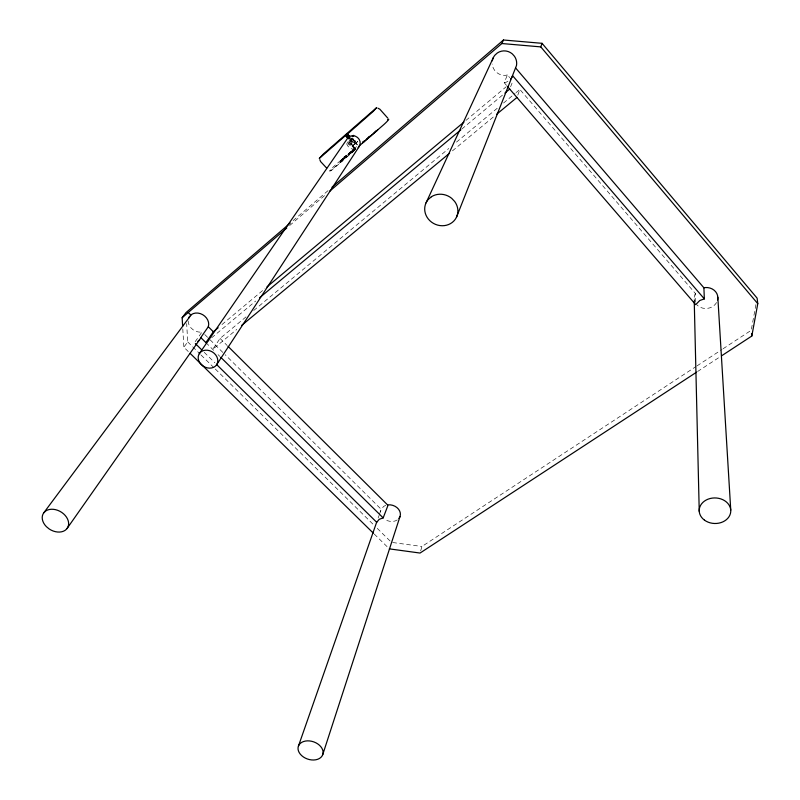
<?xml version="1.0" encoding="UTF-8"?>
<svg xmlns="http://www.w3.org/2000/svg" width="800" height="800" viewBox="0 0 800 800"><rect width="100%" height="100%" fill="white"/><g stroke="black" fill="none" stroke-linecap="round" stroke-linejoin="round"><path stroke-width="0.6" stroke-dasharray="4 3" d="M342.87 160.59C332.88 168.33 357.87 144.96 355.66 148.92M340.51 162.25C340.22 159.54 349.91 153.08 344.59 158.26C336.41 166.07 343.31 155.39 346.57 155.91M751.43 329.11L756.02 304.1M420.67 550.86L421.94 546.49L695.98 366.56M352.88 151.14L355.12 148.3L355.9 148.3M378.12 518.01L379.18 515.24M379.35 514.48L381.24 509.35L225.15 354.71M517.78 95.17L519.88 89.45L695.42 293.53L695.68 303.42M510.59 86.83L512.79 81.21M352.08 151.97L340.57 161.66L341.07 160.68M506.57 85.44L504.22 82.71L507.4 74.95L509.71 77.63M355.29 148.28L351.24 152.6L349.36 154L348.9 153.63L354.66 148.22L353.66 150.37M354.96 148.93L354.36 149.7M354.69 148.3L348.9 153.63M340.82 161.3L344.56 157.28M350.48 139.06A3.58 1.33 49.7 0 0 350.95 140.54L351.54 141.48A3.58 1.33 49.7 0 0 353.03 143.11L353.86 143.71A3.58 1.33 49.7 0 0 355.42 143.84L357.74 141.34M347.47 141.93A3.58 1.34 49.7 0 0 349.74 145.52A3.58 1.34 49.7 0 0 352.4 146.47L354.51 144.09L349.71 138.85M355.42 143.84L357.78 141.24M352.4 146.47L352.96 145.63L349.14 141.33M246.01 316.89L220.06 338.44L212.72 349.35L236.78 329.42M348.89 139.56L350.01 140.79L351.91 138.98L350.94 137.84M350.01 140.79L351.91 138.98L350.4 140.39L349.39 139.29M195.15 341.7L202.09 331.87L200.77 332.11A10.82 8.95 33.6 0 1 193.03 329.71L190.96 327.83A10.82 8.95 33.6 0 1 188.16 320.66M188.32 351.6L183.88 347.23L187.71 341.88L186.66 323.56M695.42 293.53L695.38 293.59A11.85 10.48 -5 0 0 694.51 300.73M341.01 160.82L343.81 157.97M355.07 149.63L351.48 153.13M341.54 160.22L342.21 159.51M348.83 141.31A3.57 1.33 49.7 0 0 349.17 142.1L349.76 143.04A3.57 1.33 49.7 0 0 351.25 144.66L353.29 145.61L355.85 149.92L352.25 146.43L353.65 145.38M352.06 151.92L352.9 151.19M348.87 142.63L350.11 141.54A1.67 0.62 49.7 0 1 351.08 141.75L352.05 142.81A1.67 0.62 49.7 0 1 352.36 143.99L351.11 145.07M355.39 141.35L354.14 142.44A1.67 0.62 49.7 0 1 353.18 142.22L352.21 141.16A1.67 0.62 49.7 0 1 351.89 139.98L353.14 138.89M354.51 144.09L352.28 146.03L352.96 145.63M356.57 146.61L335.03 165.31A5.66 0.55 -43.4 0 0 329.81 170.64A5.66 0.55 -43.4 0 0 332.42 169.17L355.05 149.54M344.56 157.24L354.52 148.73L353.89 149.23M351.25 152.64L340.49 161.48M354.63 150.4L331.47 170.39L329.68 171.14L328.63 170.1M293.11 220.62L328.18 190.52M289.63 225.55L324.69 195.49M221.96 324.56L265.01 288.54M465.91 120.44L506.1 86.82M211.63 337.79L255.72 301.01M461.79 129.07L503 94.68M253.7 310.51L448.77 148.51M456.46 142.12L497.78 107.81M503.54 103.02L515.08 93.44M516.04 92.64L519.88 89.45M452.43 150.87L494.79 115.79M352.25 146.43L353.29 145.61M697.02 365.88L722.03 349.46M723.07 348.77L751.21 330.3M697.57 371.52L719.48 357.19M354.44 143.65L355.73 142.91A3.58 1.33 49.7 0 0 356.68 142.75M385.76 505.36L383.67 506.41L381 509.78A10.09 8.13 18.7 0 0 380.6 511.87M507.4 74.95L505.44 75.34A12.38 12.15 40.3 0 1 492.17 64M504.22 82.71L505.4 82.48A12.61 12.34 37.6 0 0 508.29 81.06M355 148.59L349.23 154.01M392.68 542.52L421.94 546.49M340.49 160.92L346.23 155.54M355.73 142.91L357.31 144.7M351.77 139L350.86 137.92M374.23 534.03L387.57 547.12M204.23 352.32L214.9 362.83M187.71 341.88L200.17 354.14M201.06 355.02L214.4 368.15M215.29 369.02L373.67 524.85M377.23 528.35L391.46 542.35M205.88 342.59L214.49 351.11M218.04 354.62L219.82 356.37M204.75 334.51L209.18 338.9M210.07 339.78L224.26 353.84M220.06 338.44L227.16 345.49M357.37 144.93L355.07 142.59A3.58 1.33 49.7 0 1 351.75 138.18M349.37 136.87L351.65 139.35M352.28 138.17L356.29 142.54M352.72 146.19L355.85 149.92M182.79 328.8L183.88 347.23M694.19 298.93L694.25 301.42M397.29 519.93A10.09 8.13 18.7 0 1 385.33 519.64M716.58 302.51A11.85 10.48 -5 0 1 696.77 304.74M355.02 149.16A7.12 6.52 39.7 0 1 346.44 141.82M352.36 143.99A1.67 0.62 49.7 0 1 351.4 143.77L350.43 142.71A1.67 0.62 49.7 0 1 350.11 141.54M354.14 142.44A1.67 0.62 49.7 0 0 353.83 141.26L352.92 140.25A1.67 0.62 49.7 0 0 351.89 139.98M348.85 143.11A1.67 0.62 49.7 0 0 350.82 145.18A1.67 0.62 49.7 0 0 350.3 143.26A1.67 0.62 49.7 0 0 348.85 143.11M353.13 139.37A1.67 0.62 49.7 0 0 355.1 141.45A1.67 0.62 49.7 0 0 354.57 139.53A1.67 0.62 49.7 0 0 353.13 139.37"/><path stroke-width="1.2" d="M721.57 355.83L751.82 336.03L757.78 303.68L757.11 298.14L542.04 43.32L503.48 40L331.97 187.26M43.78 512.81L45.8 510.93A14.06 10.35 30.4 0 1 63.62 513.87A14.06 10.35 30.4 0 1 66.46 529.21A14.06 10.35 30.4 0 1 49.13 528.93L46.35 526.62A14.06 10.35 30.4 0 1 43.78 512.81L191.37 314.59A10.82 8.95 33.6 0 1 202.67 314.66A10.82 8.95 33.6 0 1 208.71 324.55L208.3 326.74L200.71 337.67A10.99 9.04 33.3 0 1 197.86 341.38M456.45 217.29L516.49 65.54A12.38 12.15 40.3 0 0 514.49 56.32L512.33 53.91A12.38 12.15 40.3 0 0 497.33 52.98L494.97 55.11A12.38 12.15 40.3 0 0 492.3 60.82M322.68 754.8A12.88 9.12 18.8 0 0 307.33 740.86A12.88 9.12 18.8 0 0 301.69 755.63A12.88 9.12 18.8 0 0 322.68 754.8L399.99 516.59M216.68 364.58L376.71 522.3L379.17 519.34L383.18 517.89L388.18 504.85A10.09 8.13 18.7 0 1 398.53 509.18A10.09 8.13 18.7 0 1 398.93 518.44M298.42 746.15L376.89 521.54M757.78 303.68L540.78 46.89L542.04 43.32M329.42 191.43L501.86 43.53L503.48 40M426.05 202.85L493.25 57.78M362.43 142.96L376.97 130.69M216.69 364.67A10.3 8.45 31.6 0 0 207.59 350.25A10.3 8.45 31.6 0 0 199.69 362.57A10.3 8.45 31.6 0 0 216.69 364.67L359.24 146.43M199.26 353.71L347.4 138.53A7.12 6.52 39.7 0 1 357.59 137.53A7.12 6.52 39.7 0 1 358.12 147.72M200.74 337.51L205.88 342.59L213.35 331.77L218.13 327.76M67 528.59L199.58 339.75M182.65 326.34L182.14 317.74L186.04 312.56L290.27 223.06M377.18 130.45L377.76 129.75M364.54 141.12L362.68 142.61L363.29 141.89M348.66 138.5L345.86 135.44L373.19 111.43L376.73 107.54L323.72 153.73L319.26 158.45L346.86 134.42M352.5 136.56L353.72 135.34L352.22 136.65M363.38 141.8L364.11 141.03M374.17 132.81L376.47 130.53M369.46 136.57L368.66 137.39M367.18 138.83L370.69 135.78M367.21 138.86L370.72 135.82M358.82 146.27L383.33 125.02A5.82 0.58 -43.1 0 0 388.17 120.22A5.82 0.58 -43.1 0 0 387.5 119.88M182.14 317.74L286.79 227.99M266.92 286.94L464 122.04M205.88 342.59L208.76 340.19M259.55 297.81L460.83 129.87M504.92 93.08L509.71 89.08M241.6 325.44L449.55 153.26M496.72 114.2L516.94 97.46M346.83 134.46L347.36 134.03L349.42 136.42M363.78 141.75L362.65 142.58M696.53 372.2L420.04 553.05L389.35 548.87M515.68 68.04L703.9 287.81L705.24 287.55A11.85 10.48 -5 0 1 717.6 299.9M703.9 287.81L704.34 298.89L699.78 300.5L695.71 304.66L507.35 86.35M501.86 43.53L540.78 46.89M378.01 108.27L379.82 109.19L387.8 118.14M346.95 134.58L349.14 136.75M347.28 134.1L349.37 136.87M190.1 353.34L373.34 533.16M195.34 343.56L201.56 349.69M220.71 357.25L383.18 517.89M188.25 312.5L190.85 315.09M208.3 326.74L213.35 331.77M228.04 346.37L387.62 504.96M326.68 168.1L320.6 161.57L319.81 159.65M348.05 134.69L349.49 136.27M347.24 135.62L349.41 137.98M346.78 136.02L348.95 138.38M348.67 138.58L345.91 135.49M512.63 75.71L704.34 298.89M345.78 135.52L347.73 138.31M751.58 333.74L751.82 336.03M717.82 297.17L730.76 510.17M694.25 301.42L699.24 511.4M188.58 318.3A10.82 8.95 33.6 0 1 189.68 316.23M512.46 76.24A12.61 12.34 37.6 0 1 510.7 78.93M431.39 196.76L428.27 199.45A16.83 15.52 25.2 0 0 429.86 220.71A16.83 15.52 25.2 0 0 452.24 222.45A16.83 15.52 25.2 0 0 454.71 201.51L451.7 198.34A16.83 15.52 25.2 0 0 431.39 196.76M704.45 520.13A15.79 12.78 1.6 0 0 730.44 513.5A15.79 12.78 1.6 0 0 710.09 498.52A15.79 12.78 1.6 0 0 704.45 520.13"/></g></svg>
